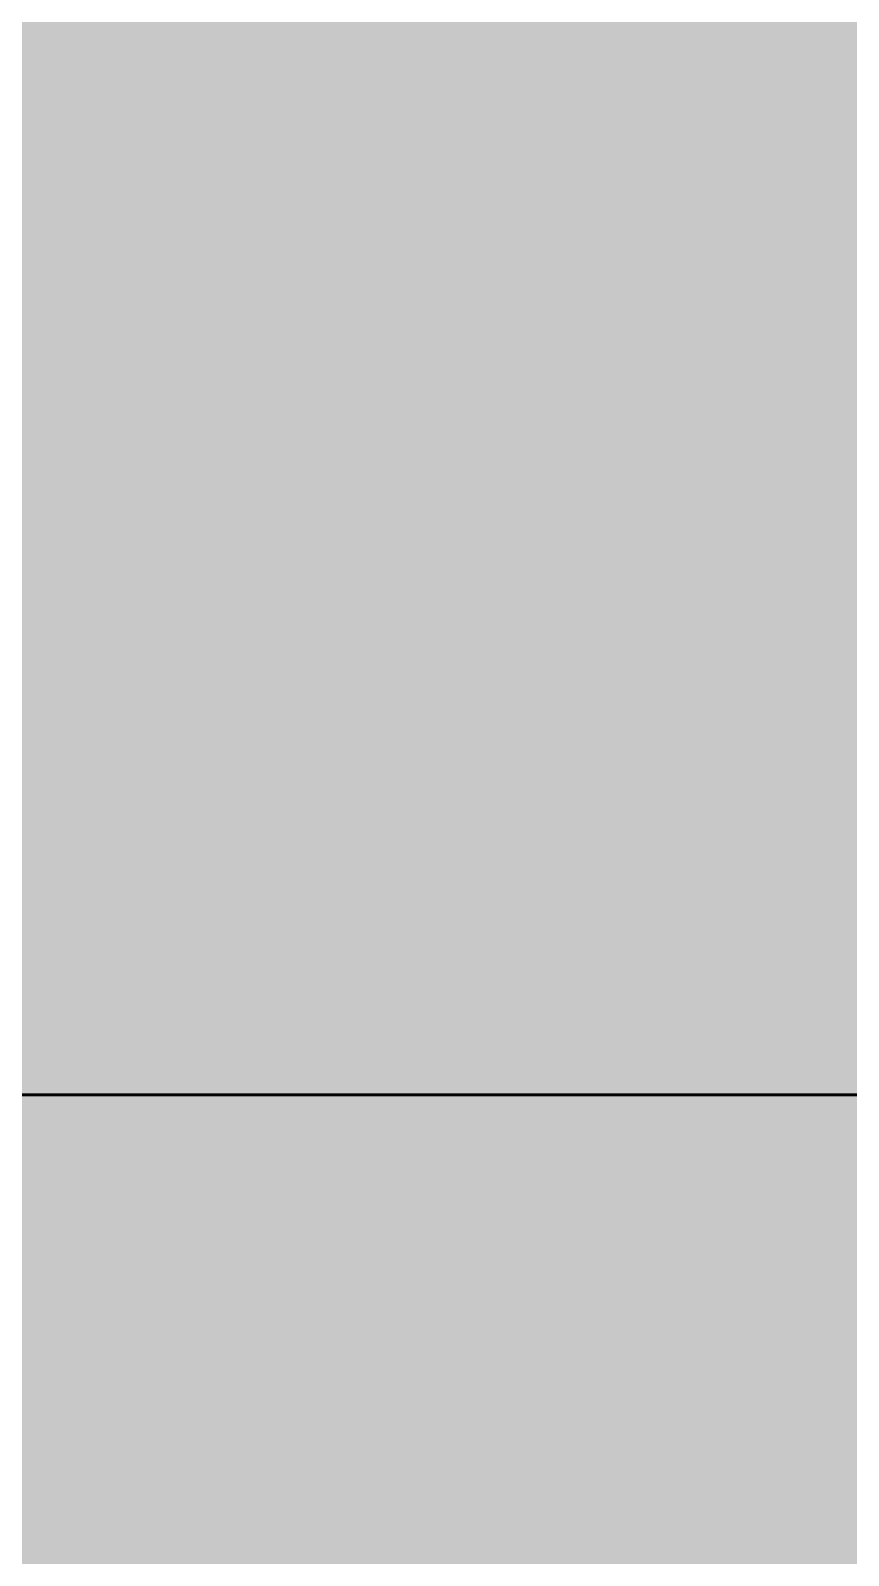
# Model space of a CAD drawing. Header units: millimetres. Extents: x -155050 to -36395, y -2753 to 7638.
# Drawn here: x -82214.7 to -82123.1, y -801.5 to -630.9 of the extents above; entities that cross this region are included whole.
import ezdxf

# ---------------------------------------------------------------- set-up
doc = ezdxf.new("R2010")
doc.units = ezdxf.units.MM
for name, pattern in [('IMPORT-DASHDOT', [11.176, 8.128, -1.524, 0, -1.524]), ('IMPORT-DASHED _2_', [9.652, 8.128, -1.524]), ('IMPORT-DĚLICÍ2 _2_', [15.875, 6.35, -3.175, 0, -3.175, 0, -3.175]), ('IMPORT-KANVBRDO', [20, 7, -6.5, 0, -6.5])]:
    doc.linetypes.add(name, pattern=pattern)
for name, color, linetype, lineweight, true_color in [('---1 - PBS PNP-1', 1, 'Continuous', 35, 0xff0000), ('00_pL_hranice pozemku', 1, 'Continuous', 35, 0xff0000), ('00_pL_katastr-1', 150, 'Continuous', 35, 0x007fff), ('00_pL_KOTY 1500', 7, 'Continuous', 9, 0x260000), ('00_pL_přípojka destova kanalizace-2', 7, 'Continuous', 35, 0x3f7f3f), ('212_HK_situace_03_dwg-1', 40, 'Continuous', 9, 0xffbf00), ('A-WALL-3', 7, 'Continuous', 9, 0xdeddc7), ('A-WALL-4', 7, 'Continuous', 9, 0x787878), ('hch kanal-3', 30, 'IMPORT-KANVBRDO', 9, 0xff7f00), ('hch oploceni-1', 7, 'IMPORT-DĚLICÍ2 _2_', 9, 0x00a5a5), ('hch teren-1', 7, 'Continuous', 9, 0x00a5a5), ('hch tok-1', 7, 'Continuous', 9, 0x00a5a5), ('Obrys', 2, 'Continuous', 9, 0xffff00), ('Obrys-2', 1, 'IMPORT-DASHED _2_', 9, 0xff0000), ('Obrys-3', 5, 'Continuous', 9, 0x0000ff), ('Obrys-4', 5, 'IMPORT-DASHDOT', 9, 0x0000ff), ('PDF7_000 ISN SDĚL OPTIKA METALIKA CHRÁNIČKA PŘÍVOD', 9, 'Continuous', 9, 0x808080), ('PDF7_0V - Voda návrh', 9, 'Continuous', 9, 0x808080), ('PDF7_0V-návrh kanal dešťová', 7, 'Continuous', 9, 0x656565), ('PDF7_26', 9, 'Continuous', 9, 0x808080), ('PDF7_CKKOTY', 7, 'Continuous', 9, 0x260000), ('PDF7_GP Hraniční linie', 7, 'Continuous', 9, 0x0052a5), ('PDF7_GP Veřejné osvětlení - lampy', 200, 'Continuous', 9, 0xbf00ff), ('PDF7_GP Výšky bodů', 7, 'Continuous', 9, 0x0052a5), ('PDF7_ISS DEŠŤOVÁ KANALIZACE', 9, 'Continuous', 9, 0x808080), ('PDF7_POPIS_500', 1, 'Continuous', 9, 0xff0000), ('PDF7_Slezské Předměstí_646971$0$21900', 7, 'Continuous', 9, 0x002600), ('PDF7_VO_KABEL', 7, 'Continuous', 9, 0x7f6f3f)]:
    doc.layers.add(name, color=color, linetype=linetype, lineweight=lineweight, true_color=true_color)
for name, color, linetype, lineweight in [('0-1', 7, 'Continuous', 9), ('00_pL_KOTY', 7, 'Continuous', 9), ('00_pL_stavajici objekty', 7, 'Continuous', 50), ('2966-1_navrh dispozice stroju-HK_dwg-1', 7, 'Continuous', 9), ('A-WALL', 7, 'Continuous', 9), ('HK_TEREN_SESAZENI_dwg-1', 7, 'Continuous', 9), ('Kóty', 7, 'Continuous', 9), ('PDF7_000 BOURÁNÍ', 7, 'Continuous', 9), ('PDF7_GP Popis', 7, 'Continuous', 9)]:
    doc.layers.add(name, color=color, linetype=linetype, lineweight=lineweight)

# ---------------------------------------------------------------- blocks, each defined once
blk = doc.blocks.new('2966-1_navrh dispozice stroju-HK_dwg-867852-Řez 4')
at = {"layer": '0-1'}
for p, q in [((-194955.83, -750), (-197875.83, -750)), ((-197875.83, -750), (-194955.83, -750)), ((-194955.83, -750), (-197875.83, -750)), ((-197875.83, -750), (-196306.83, -750)), ((-194955.83, -750), (-197875.83, -750)), ((-194955.83, -750), (-197875.83, -750)), ((-194955.83, -750), (-197875.83, -750)), ((-194955.83, -750), (-197875.83, -750)), ((-194955.83, -750), (-197875.83, -750)), ((-194955.83, -750), (-197875.83, -750)), ((-194955.83, -750), (-197875.83, -750)), ((-194955.83, -750), (-197875.83, -750)), ((-194955.83, -750), (-197875.83, -750)), ((-194955.83, -750), (-197875.83, -750)), ((-194955.83, -750), (-197875.83, -750)), ((-194955.83, -750), (-197875.83, -750)), ((-197875.83, -750), (-194955.83, -750)), ((-196306.83, -750), (-197875.83, -750)), ((-194955.83, -750), (-197875.83, -750)), ((-194955.83, -750), (-197875.83, -750)), ((-194955.83, -750), (-197875.83, -750)), ((-194955.83, -750), (-197875.83, -750)), ((-194955.83, -750), (-197875.83, -750)), ((-194955.83, -750), (-197875.83, -750)), ((-194955.83, -750), (-197875.83, -750)), ((-194955.83, -750), (-197875.83, -750)), ((-194955.83, -750), (-197875.83, -750)), ((-194955.83, -750), (-197875.83, -750)), ((-194955.83, -750), (-197875.83, -750)), ((-194955.83, -750), (-197875.83, -750)), ((-197620.83, -750), (-197820.83, -750)), ((-197820.83, -750), (-197620.83, -750)), ((-197820.83, -750), (-197620.83, -750)), ((-197620.83, -750), (-197820.83, -750)), ((-197622.83, -750), (-197624.33, -750)), ((-197624.33, -750), (-197622.83, -750)), ((-197614.62, -750), (-197624.33, -750)), ((-197624.33, -750), (-197614.62, -750)), ((-197614.62, -750), (-197624.33, -750)), ((-197622.83, -750), (-197624.33, -750)), ((-197624.33, -750), (-197622.83, -750)), ((-197624.33, -750), (-197614.62, -750)), ((-197618.33, -750), (-197622.83, -750)), ((-197622.83, -750), (-197618.33, -750)), ((-197618.33, -750), (-197622.83, -750)), ((-197622.83, -750), (-197618.33, -750)), ((-197620.83, -750), (-197615.83, -750)), ((-197615.83, -750), (-197620.83, -750)), ((-197620.83, -750), (-197615.83, -750)), ((-197615.83, -750), (-197620.83, -750)), ((-197614.33, -750), (-197618.33, -750)), ((-197618.33, -750), (-197614.33, -750)), ((-197614.33, -750), (-197618.33, -750)), ((-197618.33, -750), (-197614.33, -750)), ((-197616.83, -750), (-194955.83, -750)), ((-197616.83, -750), (-194955.83, -750)), ((-197611.33, -750), (-197614.62, -750)), ((-197611.33, -750), (-197614.62, -750)), ((-197611.33, -750), (-197614.33, -750)), ((-197384.33, -750), (-197614.33, -750)), ((-197611.33, -750), (-197614.33, -750)), ((-197384.33, -750), (-197614.33, -750)), ((-197611.33, -750), (-197613.83, -750)), ((-197611.33, -750), (-197613.83, -750)), ((-197387.33, -750), (-197611.33, -750)), ((-197387.33, -750), (-197611.33, -750)), ((-197387.33, -750), (-197611.33, -750)), ((-197387.33, -750), (-197611.33, -750)), ((-197387.33, -750), (-197611.33, -750)), ((-197387.33, -750), (-197611.33, -750)), ((-197599.33, -750), (-197602.33, -750)), ((-197602.33, -750), (-197599.33, -750)), ((-197599.33, -750), (-197602.33, -750)), ((-197602.33, -750), (-197599.33, -750)), ((-197593, -750), (-197599.33, -750)), ((-197593.03, -750), (-197599.33, -750)), ((-197599.33, -750), (-197590.39, -750)), ((-197599.33, -750), (-197599.11, -750)), ((-197599.11, -750), (-197599.33, -750)), ((-197593, -750), (-197599.33, -750)), ((-197593.03, -750), (-197599.33, -750)), ((-197599.33, -750), (-197590.39, -750)), ((-197599.33, -750), (-197599.11, -750)), ((-197599.11, -750), (-197599.33, -750)), ((-197592.8, -750), (-197598.83, -750)), ((-197598.83, -750), (-197581.83, -750)), ((-197592.8, -750), (-197598.83, -750)), ((-197598.83, -750), (-197581.83, -750)), ((-197573.41, -750), (-197593.03, -750)), ((-197573.41, -750), (-197593.03, -750)), ((-197590.3, -750), (-197593, -750)), ((-197590.3, -750), (-197593, -750)), ((-197590.39, -750), (-197587.83, -750)), ((-197590.39, -750), (-197587.83, -750)), ((-197570.74, -750), (-197590.31, -750)), ((-197570.74, -750), (-197590.31, -750))]:
    blk.add_line(p, q, dxfattribs=at)
at = {"layer": '0-1', "flags": 128}
for points in [[(-197611.33, -750), (-197614.62, -750), (-197624.33, -750), (-197611.33, -750)], [(-197611.33, -750), (-197614.62, -750), (-197624.33, -750), (-197611.33, -750)], [(-197614.62, -750), (-197597.36, -750), (-197401.29, -750)], [(-197384.03, -750), (-197401.29, -750), (-197597.36, -750), (-197614.62, -750), (-197597.36, -750), (-197401.29, -750), (-197384.03, -750), (-197374.33, -750)], [(-197614.62, -750), (-197597.36, -750), (-197401.29, -750)], [(-197374.33, -750), (-197384.03, -750), (-197401.29, -750), (-197597.36, -750), (-197614.62, -750), (-197597.36, -750), (-197401.29, -750), (-197384.03, -750)], [(-197387.33, -750), (-197388.33, -750), (-197610.33, -750), (-197611.33, -750)], [(-197387.33, -750), (-197388.33, -750), (-197610.33, -750), (-197611.33, -750)], [(-197599.33, -750), (-197593.03, -750), (-197590.39, -750), (-197586.42, -750)], [(-197599.33, -750), (-197593.03, -750), (-197590.39, -750), (-197586.42, -750)], [(-197470.68, -750), (-197509.12, -750), (-197509.01, -750), (-197523.62, -750), (-197540.69, -750), (-197570.74, -750), (-197590.31, -750), (-197593, -750)], [(-197470.68, -750), (-197509.12, -750), (-197509.01, -750), (-197523.62, -750), (-197540.69, -750), (-197570.74, -750), (-197590.31, -750), (-197593, -750)], [(-197587.83, -750), (-197410.83, -750), (-197408.27, -750)], [(-197587.83, -750), (-197410.83, -750), (-197408.27, -750)], [(-197408.27, -750), (-197412.24, -750), (-197425.24, -750), (-197573.41, -750), (-197586.42, -750), (-197412.24, -750)], [(-197408.27, -750), (-197412.24, -750), (-197425.24, -750), (-197573.41, -750), (-197586.42, -750), (-197412.24, -750)]]:
    blk.add_lwpolyline(points, dxfattribs=at)
blk.add_lwpolyline([(-197624.33, -750), (-197614.62, -750)], close=True, dxfattribs=at)
at = {"layer": '0-1'}
for points, knots in [([(-197610.33, -750), (-197610.33, -750), (-197610.33, -750), (-197610.33, -750), (-197610.34, -750), (-197610.34, -750), (-197610.34, -750), (-197610.35, -750), (-197610.35, -750), (-197610.36, -750), (-197610.37, -750), (-197610.37, -750), (-197610.38, -750), (-197610.39, -750), (-197610.4, -750), (-197610.41, -750), (-197610.42, -750), (-197610.43, -750), (-197610.45, -750), (-197610.46, -750), (-197610.47, -750), (-197610.49, -750), (-197610.5, -750), (-197610.52, -750), (-197610.53, -750), (-197610.55, -750), (-197610.57, -750), (-197610.59, -750), (-197610.6, -750), (-197610.62, -750), (-197610.64, -750), (-197610.66, -750), (-197610.68, -750), (-197610.7, -750), (-197610.72, -750), (-197610.75, -750), (-197610.77, -750), (-197610.79, -750), (-197610.81, -750), (-197610.84, -750), (-197610.86, -750), (-197610.89, -750), (-197610.91, -750), (-197610.94, -750), (-197610.97, -750), (-197610.99, -750), (-197611.02, -750), (-197611.05, -750), (-197611.08, -750), (-197611.1, -750), (-197611.13, -750), (-197611.16, -750), (-197611.19, -750), (-197611.22, -750), (-197611.25, -750), (-197611.29, -750), (-197611.32, -750), (-197611.35, -750), (-197611.38, -750), (-197611.42, -750), (-197611.45, -750), (-197611.49, -750), (-197611.52, -750), (-197611.56, -750), (-197611.59, -750), (-197611.63, -750), (-197611.66, -750), (-197611.7, -750), (-197611.74, -750), (-197611.78, -750), (-197611.82, -750), (-197611.86, -750), (-197611.9, -750), (-197611.94, -750), (-197611.98, -750), (-197612.02, -750), (-197612.06, -750), (-197612.11, -750), (-197612.15, -750), (-197612.2, -750), (-197612.24, -750), (-197612.29, -750), (-197612.34, -750), (-197612.38, -750), (-197612.43, -750), (-197612.48, -750), (-197612.53, -750), (-197612.59, -750), (-197612.64, -750), (-197612.7, -750), (-197612.75, -750), (-197612.81, -750), (-197612.88, -750), (-197612.94, -750), (-197613.01, -750), (-197613.08, -750), (-197613.16, -750), (-197613.24, -750), (-197613.33, -750), (-197613.44, -750), (-197613.56, -750), (-197613.73, -750), (-197613.99, -750), (-197614.19, -750), (-197614.33, -750)], [0, 0, 0, 0, 0.003757, 0.005644, 0.007545, 0.00947, 0.011434, 0.013458, 0.015564, 0.017775, 0.020107, 0.022566, 0.025156, 0.027878, 0.030731, 0.033713, 0.036818, 0.040044, 0.043388, 0.04685, 0.050433, 0.054138, 0.057966, 0.061918, 0.065996, 0.070199, 0.07453, 0.078989, 0.083574, 0.088286, 0.093123, 0.098085, 0.103172, 0.108381, 0.113713, 0.119165, 0.124737, 0.130428, 0.136237, 0.142163, 0.148203, 0.154359, 0.16063, 0.167015, 0.173515, 0.180129, 0.186857, 0.193699, 0.200654, 0.207723, 0.214905, 0.222201, 0.229608, 0.237129, 0.244762, 0.252509, 0.26037, 0.268345, 0.276435, 0.284641, 0.292963, 0.301402, 0.309958, 0.318632, 0.327425, 0.336337, 0.34537, 0.354527, 0.363813, 0.373232, 0.382788, 0.392485, 0.402327, 0.412319, 0.422465, 0.43277, 0.443238, 0.453872, 0.464678, 0.475662, 0.486836, 0.498213, 0.509808, 0.521636, 0.533713, 0.546059, 0.558695, 0.571647, 0.584943, 0.598621, 0.612731, 0.627331, 0.642496, 0.658324, 0.67493, 0.692464, 0.711164, 0.731366, 0.753614, 0.778816, 0.808817, 0.848312, 0.898006, 1, 1, 1, 1]), ([(-197610.33, -750), (-197610.33, -750), (-197610.33, -750), (-197610.33, -750), (-197610.34, -750), (-197610.34, -750), (-197610.34, -750), (-197610.35, -750), (-197610.35, -750), (-197610.36, -750), (-197610.37, -750), (-197610.37, -750), (-197610.38, -750), (-197610.39, -750), (-197610.4, -750), (-197610.41, -750), (-197610.42, -750), (-197610.43, -750), (-197610.45, -750), (-197610.46, -750), (-197610.47, -750), (-197610.49, -750), (-197610.5, -750), (-197610.52, -750), (-197610.53, -750), (-197610.55, -750), (-197610.57, -750), (-197610.59, -750), (-197610.6, -750), (-197610.62, -750), (-197610.64, -750), (-197610.66, -750), (-197610.68, -750), (-197610.7, -750), (-197610.72, -750), (-197610.75, -750), (-197610.77, -750), (-197610.79, -750), (-197610.81, -750), (-197610.84, -750), (-197610.86, -750), (-197610.89, -750), (-197610.91, -750), (-197610.94, -750), (-197610.97, -750), (-197610.99, -750), (-197611.02, -750), (-197611.05, -750), (-197611.08, -750), (-197611.1, -750), (-197611.13, -750), (-197611.16, -750), (-197611.19, -750), (-197611.22, -750), (-197611.25, -750), (-197611.29, -750), (-197611.32, -750), (-197611.35, -750), (-197611.38, -750), (-197611.42, -750), (-197611.45, -750), (-197611.49, -750), (-197611.52, -750), (-197611.56, -750), (-197611.59, -750), (-197611.63, -750), (-197611.66, -750), (-197611.7, -750), (-197611.74, -750), (-197611.78, -750), (-197611.82, -750), (-197611.86, -750), (-197611.9, -750), (-197611.94, -750), (-197611.98, -750), (-197612.02, -750), (-197612.06, -750), (-197612.11, -750), (-197612.15, -750), (-197612.2, -750), (-197612.24, -750), (-197612.29, -750), (-197612.34, -750), (-197612.38, -750), (-197612.43, -750), (-197612.48, -750), (-197612.53, -750), (-197612.59, -750), (-197612.64, -750), (-197612.7, -750), (-197612.75, -750), (-197612.81, -750), (-197612.88, -750), (-197612.94, -750), (-197613.01, -750), (-197613.08, -750), (-197613.16, -750), (-197613.24, -750), (-197613.33, -750), (-197613.44, -750), (-197613.56, -750), (-197613.73, -750), (-197613.99, -750), (-197614.19, -750), (-197614.33, -750)], [0, 0, 0, 0, 0.003757, 0.005644, 0.007545, 0.00947, 0.011434, 0.013458, 0.015564, 0.017775, 0.020107, 0.022566, 0.025156, 0.027878, 0.030731, 0.033713, 0.036818, 0.040044, 0.043388, 0.04685, 0.050433, 0.054138, 0.057966, 0.061918, 0.065996, 0.070199, 0.07453, 0.078989, 0.083574, 0.088286, 0.093123, 0.098085, 0.103172, 0.108381, 0.113713, 0.119165, 0.124737, 0.130428, 0.136237, 0.142163, 0.148203, 0.154359, 0.16063, 0.167015, 0.173515, 0.180129, 0.186857, 0.193699, 0.200654, 0.207723, 0.214905, 0.222201, 0.229608, 0.237129, 0.244762, 0.252509, 0.26037, 0.268345, 0.276435, 0.284641, 0.292963, 0.301402, 0.309958, 0.318632, 0.327425, 0.336337, 0.34537, 0.354527, 0.363813, 0.373232, 0.382788, 0.392485, 0.402327, 0.412319, 0.422465, 0.43277, 0.443238, 0.453872, 0.464678, 0.475662, 0.486836, 0.498213, 0.509808, 0.521636, 0.533713, 0.546059, 0.558695, 0.571647, 0.584943, 0.598621, 0.612731, 0.627331, 0.642496, 0.658324, 0.67493, 0.692464, 0.711164, 0.731366, 0.753614, 0.778816, 0.808817, 0.848312, 0.898006, 1, 1, 1, 1]), ([(-197598.96, -750), (-197598.96, -750), (-197598.96, -750), (-197598.96, -750), (-197598.96, -750), (-197598.96, -750), (-197598.96, -750), (-197598.96, -750), (-197598.97, -750), (-197598.97, -750), (-197598.97, -750), (-197598.97, -750), (-197598.97, -750), (-197598.97, -750), (-197598.97, -750), (-197598.97, -750), (-197598.97, -750), (-197598.98, -750), (-197598.98, -750), (-197598.98, -750), (-197598.98, -750), (-197598.98, -750), (-197598.98, -750), (-197598.98, -750), (-197598.99, -750), (-197598.99, -750), (-197598.99, -750), (-197598.99, -750), (-197598.99, -750), (-197598.99, -750), (-197598.99, -750), (-197599, -750), (-197599, -750), (-197599, -750), (-197599, -750), (-197599, -750), (-197599, -750), (-197599.01, -750), (-197599.01, -750), (-197599.01, -750), (-197599.01, -750), (-197599.01, -750), (-197599.01, -750), (-197599.02, -750), (-197599.02, -750), (-197599.02, -750), (-197599.02, -750), (-197599.02, -750), (-197599.03, -750), (-197599.03, -750), (-197599.03, -750), (-197599.03, -750), (-197599.03, -750), (-197599.04, -750), (-197599.04, -750), (-197599.04, -750), (-197599.04, -750), (-197599.04, -750), (-197599.05, -750), (-197599.05, -750), (-197599.05, -750), (-197599.05, -750), (-197599.05, -750), (-197599.06, -750), (-197599.06, -750), (-197599.06, -750), (-197599.06, -750), (-197599.06, -750), (-197599.07, -750), (-197599.07, -750), (-197599.07, -750), (-197599.07, -750), (-197599.08, -750), (-197599.08, -750), (-197599.08, -750), (-197599.08, -750), (-197599.08, -750), (-197599.09, -750), (-197599.09, -750), (-197599.09, -750), (-197599.09, -750), (-197599.1, -750), (-197599.1, -750), (-197599.1, -750), (-197599.1, -750), (-197599.1, -750), (-197599.11, -750), (-197599.11, -750), (-197599.11, -750), (-197599.11, -750), (-197599.12, -750), (-197599.12, -750), (-197599.12, -750), (-197599.12, -750), (-197599.12, -750), (-197599.13, -750), (-197599.13, -750), (-197599.13, -750), (-197599.13, -750), (-197599.14, -750), (-197599.14, -750), (-197599.14, -750), (-197599.14, -750), (-197599.14, -750), (-197599.15, -750), (-197599.15, -750), (-197599.15, -750), (-197599.15, -750), (-197599.16, -750), (-197599.16, -750), (-197599.16, -750), (-197599.16, -750), (-197599.16, -750), (-197599.17, -750), (-197599.17, -750), (-197599.17, -750), (-197599.17, -750), (-197599.17, -750), (-197599.18, -750), (-197599.18, -750), (-197599.18, -750), (-197599.18, -750), (-197599.19, -750), (-197599.19, -750), (-197599.19, -750), (-197599.19, -750), (-197599.19, -750), (-197599.2, -750), (-197599.2, -750), (-197599.2, -750), (-197599.2, -750), (-197599.2, -750), (-197599.21, -750), (-197599.21, -750), (-197599.21, -750), (-197599.21, -750), (-197599.21, -750), (-197599.21, -750), (-197599.22, -750), (-197599.22, -750), (-197599.22, -750), (-197599.22, -750), (-197599.22, -750), (-197599.23, -750), (-197599.23, -750), (-197599.23, -750), (-197599.23, -750), (-197599.23, -750), (-197599.23, -750), (-197599.24, -750), (-197599.24, -750), (-197599.24, -750), (-197599.24, -750), (-197599.24, -750), (-197599.24, -750), (-197599.25, -750), (-197599.25, -750), (-197599.25, -750), (-197599.25, -750), (-197599.25, -750), (-197599.25, -750), (-197599.26, -750), (-197599.26, -750), (-197599.26, -750), (-197599.26, -750), (-197599.26, -750), (-197599.26, -750), (-197599.27, -750), (-197599.27, -750), (-197599.27, -750), (-197599.27, -750), (-197599.27, -750), (-197599.27, -750), (-197599.27, -750), (-197599.27, -750), (-197599.28, -750), (-197599.28, -750), (-197599.28, -750), (-197599.28, -750), (-197599.28, -750), (-197599.28, -750), (-197599.28, -750), (-197599.28, -750), (-197599.29, -750), (-197599.29, -750), (-197599.29, -750), (-197599.29, -750), (-197599.29, -750), (-197599.29, -750), (-197599.29, -750), (-197599.29, -750), (-197599.29, -750), (-197599.3, -750), (-197599.3, -750), (-197599.3, -750), (-197599.3, -750), (-197599.3, -750), (-197599.3, -750), (-197599.3, -750), (-197599.3, -750), (-197599.3, -750), (-197599.3, -750), (-197599.3, -750), (-197599.31, -750), (-197599.31, -750), (-197599.31, -750), (-197599.31, -750), (-197599.31, -750), (-197599.31, -750), (-197599.31, -750), (-197599.31, -750), (-197599.31, -750), (-197599.31, -750), (-197599.31, -750), (-197599.31, -750), (-197599.31, -750), (-197599.31, -750), (-197599.31, -750), (-197599.32, -750), (-197599.32, -750), (-197599.32, -750), (-197599.32, -750), (-197599.32, -750), (-197599.32, -750), (-197599.32, -750), (-197599.32, -750)], [0.2222222, 0.2222222, 0.2222222, 0.2222222, 0.2223816, 0.2293834, 0.2363686, 0.2433366, 0.2502867, 0.2572186, 0.2641316, 0.2710254, 0.2778995, 0.2847535, 0.2915869, 0.2983992, 0.3051901, 0.3119591, 0.3187058, 0.3254296, 0.3321301, 0.3388069, 0.3454594, 0.3520871, 0.3586895, 0.365266, 0.3718161, 0.3783394, 0.3848352, 0.3913031, 0.3977426, 0.4041531, 0.4105341, 0.4168853, 0.4232062, 0.4294966, 0.435756, 0.4419841, 0.4481805, 0.4543449, 0.4604769, 0.4665762, 0.4726423, 0.4786749, 0.4846737, 0.4906381, 0.4965677, 0.5024621, 0.5083208, 0.5141434, 0.5199295, 0.5256784, 0.53139, 0.5370635, 0.5426987, 0.5482951, 0.5538522, 0.5593695, 0.5648466, 0.5702832, 0.5756786, 0.5810325, 0.5863443, 0.5916138, 0.5968403, 0.6020235, 0.607163, 0.6122582, 0.617309, 0.622315, 0.6272758, 0.6321912, 0.6370608, 0.6418843, 0.6466614, 0.6513918, 0.6560751, 0.6607111, 0.6652993, 0.6698395, 0.6743314, 0.6787747, 0.6831689, 0.6875139, 0.6918093, 0.6960547, 0.7002499, 0.7043945, 0.7084882, 0.7125308, 0.7165218, 0.7204612, 0.7243485, 0.7281836, 0.7319662, 0.7356961, 0.739373, 0.7429966, 0.7465668, 0.7500831, 0.7535455, 0.7569536, 0.7603072, 0.7636061, 0.7668499, 0.7700385, 0.7731715, 0.7762488, 0.77927, 0.782235, 0.7851435, 0.7879951, 0.7907898, 0.7935272, 0.7962073, 0.7988298, 0.8013946, 0.8039016, 0.8063506, 0.8087415, 0.8110741, 0.8133483, 0.815564, 0.8177209, 0.819819, 0.8218581, 0.8238381, 0.8257588, 0.82762, 0.8294217, 0.8311638, 0.8328459, 0.8344681, 0.8360303, 0.8375321, 0.8389736, 0.8403547, 0.8416753, 0.8429353, 0.8441348, 0.8452738, 0.8463522, 0.8473701, 0.8483275, 0.8492244, 0.8500609, 0.8508372, 0.8515532, 0.8522092, 0.8528055, 0.8533424, 0.8538203, 0.8542401, 0.8546028, 0.8549104, 0.855166, 0.8553755, 0.8555493, 0.8557045, 0.8558628, 0.8560448, 0.856266, 0.8565353, 0.8568576, 0.8572357, 0.8576712, 0.8581651, 0.8587181, 0.8593306, 0.860003, 0.8607355, 0.8615282, 0.8623813, 0.8632949, 0.8642689, 0.8653035, 0.8663987, 0.8675544, 0.8687707, 0.8700476, 0.8713851, 0.8727831, 0.8742416, 0.8757604, 0.8773395, 0.8789787, 0.8806778, 0.8824368, 0.8842555, 0.8861338, 0.8880715, 0.8900685, 0.8921247, 0.8942398, 0.8964139, 0.8986466, 0.900938, 0.9032877, 0.9056958, 0.908162, 0.9106863, 0.9132684, 0.9159082, 0.9186055, 0.9213603, 0.9241723, 0.9270414, 0.9299672, 0.9329495, 0.9359881, 0.9390827, 0.942233, 0.9454389, 0.9487001, 0.9520162, 0.9553871, 0.9588125, 0.9622922, 0.9658259, 0.9694133, 0.9730542, 0.9767483, 0.9804955, 0.9842953, 0.9881477, 0.9920523, 1, 1, 1, 1]), ([(-197599.32, -750), (-197599.32, -750), (-197599.32, -750), (-197599.32, -750), (-197599.32, -750), (-197599.31, -750), (-197599.31, -750), (-197599.31, -750), (-197599.31, -750), (-197599.31, -750), (-197599.31, -750), (-197599.31, -750), (-197599.31, -750), (-197599.31, -750), (-197599.3, -750), (-197599.3, -750), (-197599.3, -750), (-197599.3, -750), (-197599.3, -750), (-197599.3, -750), (-197599.29, -750), (-197599.29, -750), (-197599.29, -750), (-197599.29, -750), (-197599.29, -750), (-197599.29, -750), (-197599.28, -750), (-197599.28, -750), (-197599.28, -750), (-197599.28, -750), (-197599.28, -750), (-197599.27, -750), (-197599.27, -750), (-197599.27, -750), (-197599.27, -750), (-197599.26, -750), (-197599.26, -750), (-197599.26, -750), (-197599.26, -750), (-197599.25, -750), (-197599.25, -750), (-197599.25, -750), (-197599.24, -750), (-197599.24, -750), (-197599.24, -750), (-197599.24, -750), (-197599.23, -750), (-197599.23, -750), (-197599.23, -750), (-197599.22, -750), (-197599.22, -750), (-197599.22, -750), (-197599.21, -750), (-197599.21, -750), (-197599.21, -750), (-197599.2, -750), (-197599.2, -750), (-197599.2, -750), (-197599.19, -750), (-197599.19, -750), (-197599.19, -750), (-197599.18, -750), (-197599.18, -750), (-197599.18, -750), (-197599.17, -750), (-197599.17, -750), (-197599.17, -750), (-197599.16, -750), (-197599.16, -750), (-197599.16, -750), (-197599.15, -750), (-197599.15, -750), (-197599.14, -750), (-197599.14, -750), (-197599.14, -750), (-197599.13, -750), (-197599.13, -750), (-197599.13, -750), (-197599.12, -750), (-197599.12, -750), (-197599.11, -750), (-197599.11, -750), (-197599.11, -750), (-197599.1, -750), (-197599.1, -750), (-197599.1, -750), (-197599.09, -750), (-197599.09, -750), (-197599.08, -750), (-197599.08, -750), (-197599.08, -750), (-197599.07, -750), (-197599.07, -750), (-197599.07, -750), (-197599.06, -750), (-197599.06, -750), (-197599.06, -750), (-197599.05, -750), (-197599.05, -750), (-197599.04, -750), (-197599.04, -750), (-197599.04, -750), (-197599.03, -750), (-197599.03, -750), (-197599.03, -750), (-197599.02, -750), (-197599.02, -750), (-197599.02, -750), (-197599.02, -750), (-197599.01, -750), (-197599.01, -750), (-197599.01, -750), (-197599, -750), (-197599, -750), (-197599, -750), (-197598.99, -750), (-197598.99, -750), (-197598.99, -750), (-197598.99, -750), (-197598.98, -750), (-197598.98, -750), (-197598.98, -750), (-197598.98, -750), (-197598.98, -750), (-197598.97, -750), (-197598.97, -750), (-197598.97, -750), (-197598.97, -750), (-197598.97, -750), (-197598.96, -750), (-197598.96, -750), (-197598.96, -750), (-197598.96, -750)], [0, 0, 0, 0, 0.0133155, 0.0197734, 0.02608, 0.0322341, 0.0382345, 0.0440799, 0.0497692, 0.0553011, 0.0606743, 0.0658877, 0.07094, 0.07583, 0.0805567, 0.0851188, 0.0895158, 0.0937468, 0.0978112, 0.1017082, 0.1054372, 0.1089975, 0.1123883, 0.115609, 0.1186589, 0.1215374, 0.1242438, 0.1267774, 0.1291378, 0.1313247, 0.1333379, 0.1351774, 0.1368433, 0.1383357, 0.1396551, 0.1408021, 0.1417779, 0.1425847, 0.1432266, 0.1437137, 0.1440719, 0.144361, 0.1446649, 0.1450625, 0.1456009, 0.1462986, 0.1471628, 0.148197, 0.1494028, 0.1507812, 0.1523327, 0.1540576, 0.155956, 0.1580281, 0.1602736, 0.1626926, 0.1652845, 0.1680487, 0.1709848, 0.1740919, 0.1773694, 0.1808166, 0.1844329, 0.1882175, 0.1921698, 0.1962889, 0.2005743, 0.2050252, 0.2096408, 0.2144204, 0.2193628, 0.2244669, 0.2297315, 0.2351554, 0.2407373, 0.2464759, 0.2523702, 0.2584188, 0.2646206, 0.2709742, 0.2774785, 0.2841322, 0.2909342, 0.297883, 0.3049772, 0.3122153, 0.3195956, 0.3271168, 0.3347772, 0.3425752, 0.3505093, 0.358578, 0.3667797, 0.3751129, 0.3835759, 0.3921672, 0.4008853, 0.409728, 0.4186935, 0.4277794, 0.4369836, 0.4463039, 0.4557381, 0.465284, 0.4749395, 0.4847023, 0.4945702, 0.5045412, 0.5146128, 0.5247831, 0.53505, 0.5454116, 0.5558662, 0.5664119, 0.577047, 0.5877698, 0.5985784, 0.6094707, 0.6204444, 0.631497, 0.642626, 0.6538288, 0.6651029, 0.6764459, 0.6878554, 0.699329, 0.7108646, 0.7224599, 0.7341128, 0.745821, 0.7575823, 0.7693943, 0.7693943, 0.7693943, 0.7693943]), ([(-197598.96, -750), (-197598.96, -750), (-197598.96, -750), (-197598.96, -750), (-197598.96, -750), (-197598.96, -750), (-197598.96, -750), (-197598.96, -750), (-197598.97, -750), (-197598.97, -750), (-197598.97, -750), (-197598.97, -750), (-197598.97, -750), (-197598.97, -750), (-197598.97, -750), (-197598.97, -750), (-197598.97, -750), (-197598.98, -750), (-197598.98, -750), (-197598.98, -750), (-197598.98, -750), (-197598.98, -750), (-197598.98, -750), (-197598.98, -750), (-197598.99, -750), (-197598.99, -750), (-197598.99, -750), (-197598.99, -750), (-197598.99, -750), (-197598.99, -750), (-197598.99, -750), (-197599, -750), (-197599, -750), (-197599, -750), (-197599, -750), (-197599, -750), (-197599, -750), (-197599.01, -750), (-197599.01, -750), (-197599.01, -750), (-197599.01, -750), (-197599.01, -750), (-197599.01, -750), (-197599.02, -750), (-197599.02, -750), (-197599.02, -750), (-197599.02, -750), (-197599.02, -750), (-197599.03, -750), (-197599.03, -750), (-197599.03, -750), (-197599.03, -750), (-197599.03, -750), (-197599.04, -750), (-197599.04, -750), (-197599.04, -750), (-197599.04, -750), (-197599.04, -750), (-197599.05, -750), (-197599.05, -750), (-197599.05, -750), (-197599.05, -750), (-197599.05, -750), (-197599.06, -750), (-197599.06, -750), (-197599.06, -750), (-197599.06, -750), (-197599.06, -750), (-197599.07, -750), (-197599.07, -750), (-197599.07, -750), (-197599.07, -750), (-197599.08, -750), (-197599.08, -750), (-197599.08, -750), (-197599.08, -750), (-197599.08, -750), (-197599.09, -750), (-197599.09, -750), (-197599.09, -750), (-197599.09, -750), (-197599.1, -750), (-197599.1, -750), (-197599.1, -750), (-197599.1, -750), (-197599.1, -750), (-197599.11, -750), (-197599.11, -750), (-197599.11, -750), (-197599.11, -750), (-197599.12, -750), (-197599.12, -750), (-197599.12, -750), (-197599.12, -750), (-197599.12, -750), (-197599.13, -750), (-197599.13, -750), (-197599.13, -750), (-197599.13, -750), (-197599.14, -750), (-197599.14, -750), (-197599.14, -750), (-197599.14, -750), (-197599.14, -750), (-197599.15, -750), (-197599.15, -750), (-197599.15, -750), (-197599.15, -750), (-197599.16, -750), (-197599.16, -750), (-197599.16, -750), (-197599.16, -750), (-197599.16, -750), (-197599.17, -750), (-197599.17, -750), (-197599.17, -750), (-197599.17, -750), (-197599.17, -750), (-197599.18, -750), (-197599.18, -750), (-197599.18, -750), (-197599.18, -750), (-197599.19, -750), (-197599.19, -750), (-197599.19, -750), (-197599.19, -750), (-197599.19, -750), (-197599.2, -750), (-197599.2, -750), (-197599.2, -750), (-197599.2, -750), (-197599.2, -750), (-197599.21, -750), (-197599.21, -750), (-197599.21, -750), (-197599.21, -750), (-197599.21, -750), (-197599.21, -750), (-197599.22, -750), (-197599.22, -750), (-197599.22, -750), (-197599.22, -750), (-197599.22, -750), (-197599.23, -750), (-197599.23, -750), (-197599.23, -750), (-197599.23, -750), (-197599.23, -750), (-197599.23, -750), (-197599.24, -750), (-197599.24, -750), (-197599.24, -750), (-197599.24, -750), (-197599.24, -750), (-197599.24, -750), (-197599.25, -750), (-197599.25, -750), (-197599.25, -750), (-197599.25, -750), (-197599.25, -750), (-197599.25, -750), (-197599.26, -750), (-197599.26, -750), (-197599.26, -750), (-197599.26, -750), (-197599.26, -750), (-197599.26, -750), (-197599.27, -750), (-197599.27, -750), (-197599.27, -750), (-197599.27, -750), (-197599.27, -750), (-197599.27, -750), (-197599.27, -750), (-197599.27, -750), (-197599.28, -750), (-197599.28, -750), (-197599.28, -750), (-197599.28, -750), (-197599.28, -750), (-197599.28, -750), (-197599.28, -750), (-197599.28, -750), (-197599.29, -750), (-197599.29, -750), (-197599.29, -750), (-197599.29, -750), (-197599.29, -750), (-197599.29, -750), (-197599.29, -750), (-197599.29, -750), (-197599.29, -750), (-197599.3, -750), (-197599.3, -750), (-197599.3, -750), (-197599.3, -750), (-197599.3, -750), (-197599.3, -750), (-197599.3, -750), (-197599.3, -750), (-197599.3, -750), (-197599.3, -750), (-197599.3, -750), (-197599.31, -750), (-197599.31, -750), (-197599.31, -750), (-197599.31, -750), (-197599.31, -750), (-197599.31, -750), (-197599.31, -750), (-197599.31, -750), (-197599.31, -750), (-197599.31, -750), (-197599.31, -750), (-197599.31, -750), (-197599.31, -750), (-197599.31, -750), (-197599.31, -750), (-197599.32, -750), (-197599.32, -750), (-197599.32, -750), (-197599.32, -750), (-197599.32, -750), (-197599.32, -750), (-197599.32, -750), (-197599.32, -750)], [0.2222222, 0.2222222, 0.2222222, 0.2222222, 0.2223816, 0.2293834, 0.2363686, 0.2433366, 0.2502867, 0.2572186, 0.2641316, 0.2710254, 0.2778995, 0.2847535, 0.2915869, 0.2983992, 0.3051901, 0.3119591, 0.3187058, 0.3254296, 0.3321301, 0.3388069, 0.3454594, 0.3520871, 0.3586895, 0.365266, 0.3718161, 0.3783394, 0.3848352, 0.3913031, 0.3977426, 0.4041531, 0.4105341, 0.4168853, 0.4232062, 0.4294966, 0.435756, 0.4419841, 0.4481805, 0.4543449, 0.4604769, 0.4665762, 0.4726423, 0.4786749, 0.4846737, 0.4906381, 0.4965677, 0.5024621, 0.5083208, 0.5141434, 0.5199295, 0.5256784, 0.53139, 0.5370635, 0.5426987, 0.5482951, 0.5538522, 0.5593695, 0.5648466, 0.5702832, 0.5756786, 0.5810325, 0.5863443, 0.5916138, 0.5968403, 0.6020235, 0.607163, 0.6122582, 0.617309, 0.622315, 0.6272758, 0.6321912, 0.6370608, 0.6418843, 0.6466614, 0.6513918, 0.6560751, 0.6607111, 0.6652993, 0.6698395, 0.6743314, 0.6787747, 0.6831689, 0.6875139, 0.6918093, 0.6960547, 0.7002499, 0.7043945, 0.7084882, 0.7125308, 0.7165218, 0.7204612, 0.7243485, 0.7281836, 0.7319662, 0.7356961, 0.739373, 0.7429966, 0.7465668, 0.7500831, 0.7535455, 0.7569536, 0.7603072, 0.7636061, 0.7668499, 0.7700385, 0.7731715, 0.7762488, 0.77927, 0.782235, 0.7851435, 0.7879951, 0.7907898, 0.7935272, 0.7962073, 0.7988298, 0.8013946, 0.8039016, 0.8063506, 0.8087415, 0.8110741, 0.8133483, 0.815564, 0.8177209, 0.819819, 0.8218581, 0.8238381, 0.8257588, 0.82762, 0.8294217, 0.8311638, 0.8328459, 0.8344681, 0.8360303, 0.8375321, 0.8389736, 0.8403547, 0.8416753, 0.8429353, 0.8441348, 0.8452738, 0.8463522, 0.8473701, 0.8483275, 0.8492244, 0.8500609, 0.8508372, 0.8515532, 0.8522092, 0.8528055, 0.8533424, 0.8538203, 0.8542401, 0.8546028, 0.8549104, 0.855166, 0.8553755, 0.8555493, 0.8557045, 0.8558628, 0.8560448, 0.856266, 0.8565353, 0.8568576, 0.8572357, 0.8576712, 0.8581651, 0.8587181, 0.8593306, 0.860003, 0.8607355, 0.8615282, 0.8623813, 0.8632949, 0.8642689, 0.8653035, 0.8663987, 0.8675544, 0.8687707, 0.8700476, 0.8713851, 0.8727831, 0.8742416, 0.8757604, 0.8773395, 0.8789787, 0.8806778, 0.8824368, 0.8842555, 0.8861338, 0.8880715, 0.8900685, 0.8921247, 0.8942398, 0.8964139, 0.8986466, 0.900938, 0.9032877, 0.9056958, 0.908162, 0.9106863, 0.9132684, 0.9159082, 0.9186055, 0.9213603, 0.9241723, 0.9270414, 0.9299672, 0.9329495, 0.9359881, 0.9390827, 0.942233, 0.9454389, 0.9487001, 0.9520162, 0.9553871, 0.9588125, 0.9622922, 0.9658259, 0.9694133, 0.9730542, 0.9767483, 0.9804955, 0.9842953, 0.9881477, 0.9920523, 1, 1, 1, 1]), ([(-197599.32, -750), (-197599.32, -750), (-197599.32, -750), (-197599.32, -750), (-197599.32, -750), (-197599.31, -750), (-197599.31, -750), (-197599.31, -750), (-197599.31, -750), (-197599.31, -750), (-197599.31, -750), (-197599.31, -750), (-197599.31, -750), (-197599.31, -750), (-197599.3, -750), (-197599.3, -750), (-197599.3, -750), (-197599.3, -750), (-197599.3, -750), (-197599.3, -750), (-197599.29, -750), (-197599.29, -750), (-197599.29, -750), (-197599.29, -750), (-197599.29, -750), (-197599.29, -750), (-197599.28, -750), (-197599.28, -750), (-197599.28, -750), (-197599.28, -750), (-197599.28, -750), (-197599.27, -750), (-197599.27, -750), (-197599.27, -750), (-197599.27, -750), (-197599.26, -750), (-197599.26, -750), (-197599.26, -750), (-197599.26, -750), (-197599.25, -750), (-197599.25, -750), (-197599.25, -750), (-197599.24, -750), (-197599.24, -750), (-197599.24, -750), (-197599.24, -750), (-197599.23, -750), (-197599.23, -750), (-197599.23, -750), (-197599.22, -750), (-197599.22, -750), (-197599.22, -750), (-197599.21, -750), (-197599.21, -750), (-197599.21, -750), (-197599.2, -750), (-197599.2, -750), (-197599.2, -750), (-197599.19, -750), (-197599.19, -750), (-197599.19, -750), (-197599.18, -750), (-197599.18, -750), (-197599.18, -750), (-197599.17, -750), (-197599.17, -750), (-197599.17, -750), (-197599.16, -750), (-197599.16, -750), (-197599.16, -750), (-197599.15, -750), (-197599.15, -750), (-197599.14, -750), (-197599.14, -750), (-197599.14, -750), (-197599.13, -750), (-197599.13, -750), (-197599.13, -750), (-197599.12, -750), (-197599.12, -750), (-197599.11, -750), (-197599.11, -750), (-197599.11, -750), (-197599.1, -750), (-197599.1, -750), (-197599.1, -750), (-197599.09, -750), (-197599.09, -750), (-197599.08, -750), (-197599.08, -750), (-197599.08, -750), (-197599.07, -750), (-197599.07, -750), (-197599.07, -750), (-197599.06, -750), (-197599.06, -750), (-197599.06, -750), (-197599.05, -750), (-197599.05, -750), (-197599.04, -750), (-197599.04, -750), (-197599.04, -750), (-197599.03, -750), (-197599.03, -750), (-197599.03, -750), (-197599.02, -750), (-197599.02, -750), (-197599.02, -750), (-197599.02, -750), (-197599.01, -750), (-197599.01, -750), (-197599.01, -750), (-197599, -750), (-197599, -750), (-197599, -750), (-197598.99, -750), (-197598.99, -750), (-197598.99, -750), (-197598.99, -750), (-197598.98, -750), (-197598.98, -750), (-197598.98, -750), (-197598.98, -750), (-197598.98, -750), (-197598.97, -750), (-197598.97, -750), (-197598.97, -750), (-197598.97, -750), (-197598.97, -750), (-197598.96, -750), (-197598.96, -750), (-197598.96, -750), (-197598.96, -750)], [0, 0, 0, 0, 0.0133155, 0.0197734, 0.02608, 0.0322341, 0.0382345, 0.0440799, 0.0497692, 0.0553011, 0.0606743, 0.0658877, 0.07094, 0.07583, 0.0805567, 0.0851188, 0.0895158, 0.0937468, 0.0978112, 0.1017082, 0.1054372, 0.1089975, 0.1123883, 0.115609, 0.1186589, 0.1215374, 0.1242438, 0.1267774, 0.1291378, 0.1313247, 0.1333379, 0.1351774, 0.1368433, 0.1383357, 0.1396551, 0.1408021, 0.1417779, 0.1425847, 0.1432266, 0.1437137, 0.1440719, 0.144361, 0.1446649, 0.1450625, 0.1456009, 0.1462986, 0.1471628, 0.148197, 0.1494028, 0.1507812, 0.1523327, 0.1540576, 0.155956, 0.1580281, 0.1602736, 0.1626926, 0.1652845, 0.1680487, 0.1709848, 0.1740919, 0.1773694, 0.1808166, 0.1844329, 0.1882175, 0.1921698, 0.1962889, 0.2005743, 0.2050252, 0.2096408, 0.2144204, 0.2193628, 0.2244669, 0.2297315, 0.2351554, 0.2407373, 0.2464759, 0.2523702, 0.2584188, 0.2646206, 0.2709742, 0.2774785, 0.2841322, 0.2909342, 0.297883, 0.3049772, 0.3122153, 0.3195956, 0.3271168, 0.3347772, 0.3425752, 0.3505093, 0.358578, 0.3667797, 0.3751129, 0.3835759, 0.3921672, 0.4008853, 0.409728, 0.4186935, 0.4277794, 0.4369836, 0.4463039, 0.4557381, 0.465284, 0.4749395, 0.4847023, 0.4945702, 0.5045412, 0.5146128, 0.5247831, 0.53505, 0.5454116, 0.5558662, 0.5664119, 0.577047, 0.5877698, 0.5985784, 0.6094707, 0.6204444, 0.631497, 0.642626, 0.6538288, 0.6651029, 0.6764459, 0.6878554, 0.699329, 0.7108646, 0.7224599, 0.7341128, 0.745821, 0.7575823, 0.7693943, 0.7693943, 0.7693943, 0.7693943])]:
    blk.add_open_spline(points, degree=3, knots=knots, dxfattribs=at)
at = {"layer": 'Kóty'}
blk.add_line((-181940.69, -750), (-198730.69, -750), dxfattribs=at)
at = {"layer": 'Obrys'}
for p, q in [((-179030.84, -750), (-201519.05, -750)), ((-179030.84, -750), (-201519.05, -750)), ((-201519.05, -750), (-179030.84, -750)), ((-196690.53, -750), (-198576.83, -750)), ((-198576.83, -750), (-192459.69, -750)), ((-192459.69, -750), (-198576.83, -750)), ((-196690.53, -750), (-198576.83, -750))]:
    blk.add_line(p, q, dxfattribs=at)
at = {"layer": 'Obrys-2'}
for p, q in [((-192186.55, -750), (-198905.69, -750)), ((-198905.69, -750), (-192186.55, -750))]:
    blk.add_line(p, q, dxfattribs=at)
at = {"layer": 'Obrys-3'}
for p, q in [((-181365.69, -750), (-199905.69, -750)), ((-181365.69, -750), (-199905.69, -750)), ((-199585.69, -750), (-181365.69, -750))]:
    blk.add_line(p, q, dxfattribs=at)
at = {"layer": 'Obrys-3', "flags": 128}
blk.add_lwpolyline([(-199580.69, -750), (-181365.69, -750), (-180765.69, -750)], dxfattribs=at)
at = {"layer": 'Obrys-4'}
for p, q in [((-190565.69, -750), (-200585.69, -750)), ((-196305.69, -750), (-200285.69, -750))]:
    blk.add_line(p, q, dxfattribs=at)
blk = doc.blocks.new('212_HK_situace_03_dwg-886969-Řez 4')
at = {"layer": '---1 - PBS PNP-1'}
blk.add_line((-196582.81, -750), (-200265.66, -750), dxfattribs=at)
at = {"layer": '00_pL_hranice pozemku'}
for p, q in [((-201519.05, -750), (-179030.84, -750)), ((-179030.84, -750), (-201519.05, -750)), ((-201519.05, -750), (-179030.84, -750))]:
    blk.add_line(p, q, dxfattribs=at)
at = {"layer": '00_pL_katastr-1'}
for p, q in [((-179030.84, -750), (-201519.05, -750)), ((-201519.05, -750), (-179030.84, -750)), ((-179030.84, -750), (-201519.05, -750)), ((-179030.84, -750), (-201519.05, -750)), ((-201519.05, -750), (-179030.84, -750)), ((-179030.84, -750), (-201519.05, -750))]:
    blk.add_line(p, q, dxfattribs=at)
at = {"layer": '00_pL_katastr-1', "flags": 128}
blk.add_lwpolyline([(-201519.05, -750), (-195852.31, -750), (-191585.35, -750), (-179030.84, -750)], dxfattribs=at)
at = {"layer": '00_pL_KOTY', "flags": 128}
blk.add_lwpolyline([(-200140.89, -750), (-200138.02, -750), (-180828.04, -750), (-180830.91, -750)], dxfattribs=at)
at = {"layer": '00_pL_KOTY 1500', "flags": 128}
blk.add_lwpolyline([(-200144.2, -750), (-200135.76, -750), (-180827.32, -750), (-180835.75, -750)], dxfattribs=at)
at = {"layer": '00_pL_přípojka destova kanalizace-2'}
blk.add_line((-201146.11, -750), (-179030.84, -750), dxfattribs=at)
at = {"layer": '00_pL_stavajici objekty'}
for p, q in [((-179030.84, -750), (-201519.05, -750)), ((-201519.05, -750), (-179030.84, -750)), ((-179030.84, -750), (-201519.05, -750)), ((-201519.05, -750), (-179030.84, -750)), ((-201519.05, -750), (-179030.84, -750)), ((-179030.84, -750), (-201519.05, -750))]:
    blk.add_line(p, q, dxfattribs=at)
at = {"layer": 'PDF7_000 BOURÁNÍ'}
for p, q in [((-201519.05, -750), (-179030.84, -750)), ((-179030.84, -750), (-201519.05, -750)), ((-196965.46, -750), (-201519.05, -750))]:
    blk.add_line(p, q, dxfattribs=at)
at = {"layer": 'PDF7_000 BOURÁNÍ', "flags": 128}
blk.add_lwpolyline([(-201519.05, -750), (-196172.18, -750), (-196965.46, -750)], dxfattribs=at)
at = {"layer": 'PDF7_000 ISN SDĚL OPTIKA METALIKA CHRÁNIČKA PŘÍVOD'}
blk.add_line((-197781.39, -750), (-197582, -750), dxfattribs=at)
at = {"layer": 'PDF7_0V - Voda návrh'}
blk.add_line((-197515.66, -750), (-197847.99, -750), dxfattribs=at)
at = {"layer": 'PDF7_0V-návrh kanal dešťová'}
blk.add_line((-197412.74, -750), (-197612.14, -750), dxfattribs=at)
at = {"layer": 'PDF7_26', "flags": 128}
blk.add_lwpolyline([(-196877.28, -750), (-198140.09, -750)], close=True, dxfattribs=at)
at = {"layer": 'PDF7_CKKOTY'}
for p, q in [((-179030.84, -750), (-201519.05, -750)), ((-201519.05, -750), (-193890.45, -750)), ((-201519.05, -750), (-192295.49, -750))]:
    blk.add_line(p, q, dxfattribs=at)
at = {"layer": 'PDF7_CKKOTY', "flags": 128}
blk.add_lwpolyline([(-191112.34, -750), (-200155.93, -750), (-194237.68, -750), (-190979.35, -750)], dxfattribs=at)
at = {"layer": 'PDF7_GP Hraniční linie', "flags": 128}
for points in [[(-179030.84, -750), (-185666.01, -750), (-201519.05, -750)], [(-201136.22, -750), (-183723, -750), (-179030.84, -750)]]:
    blk.add_lwpolyline(points, dxfattribs=at)
at = {"layer": 'PDF7_GP Popis', "flags": 128}
for points in [[(-197670.5, -750), (-197803.39, -750), (-197736.92, -750), (-197736.9, -750), (-197670.44, -750), (-197670.46, -750), (-197670.48, -750), (-197670.5, -750), (-197736.99, -750), (-197803.45, -750), (-197869.92, -750), (-197869.9, -750), (-197869.88, -750)], [(-197404.68, -750), (-197404.66, -750), (-197471.12, -750), (-197471.1, -750), (-197537.57, -750), (-197604.06, -750), (-197670.54, -750), (-197670.56, -750), (-197604.12, -750), (-197537.65, -750), (-197338.15, -750)]]:
    blk.add_lwpolyline(points, dxfattribs=at)
at = {"layer": 'PDF7_GP Veřejné osvětlení - lampy'}
for p, q in [((-198094.37, -750), (-197230.27, -750)), ((-197152.78, -750), (-198016.85, -750)), ((-197629.21, -750), (-197695.4, -750))]:
    blk.add_line(p, q, dxfattribs=at)
at = {"layer": 'PDF7_GP Výšky bodů', "flags": 128}
for points in [[(-197529.56, -750), (-197662.45, -750), (-197662.51, -750), (-197728.96, -750), (-197795.42, -750), (-197861.91, -750), (-197861.93, -750), (-197861.95, -750), (-197861.97, -750), (-197795.51, -750), (-197729.04, -750)], [(-197525.38, -750), (-197658.29, -750), (-197658.36, -750), (-197658.33, -750), (-197724.8, -750), (-197791.29, -750), (-197857.77, -750), (-197857.8, -750), (-197791.33, -750), (-197791.35, -750), (-197724.89, -750), (-197658.42, -750)], [(-197736.54, -750), (-197470.58, -750), (-197537.15, -750), (-197736.5, -750)], [(-197659.82, -750), (-197393.85, -750), (-197460.42, -750), (-197593.31, -750)], [(-197316.46, -750), (-197382.89, -750), (-197449.41, -750), (-197449.39, -750), (-197515.86, -750), (-197582.35, -750), (-197648.83, -750), (-197648.85, -750), (-197582.41, -750), (-197515.94, -750), (-197449.48, -750)], [(-197614.36, -750), (-197348.41, -750), (-197414.96, -750), (-197614.31, -750)]]:
    blk.add_lwpolyline(points, dxfattribs=at)
at = {"layer": 'PDF7_ISS DEŠŤOVÁ KANALIZACE'}
blk.add_line((-197938.63, -750), (-196808.7, -750), dxfattribs=at)
at = {"layer": 'PDF7_POPIS_500', "flags": 128}
for points in [[(-201519.05, -750), (-194444.92, -750), (-194444.51, -750)], [(-201519.05, -750), (-189128.42, -750), (-189128.01, -750)], [(-201519.05, -750), (-185284.66, -750), (-185285.07, -750)]]:
    blk.add_lwpolyline(points, dxfattribs=at)
at = {"layer": 'PDF7_Slezské Předměstí_646971$0$21900'}
for p, q in [((-179030.84, -750), (-201519.05, -750)), ((-201519.05, -750), (-179030.84, -750)), ((-201519.05, -750), (-179030.84, -750)), ((-179030.84, -750), (-201519.05, -750))]:
    blk.add_line(p, q, dxfattribs=at)
at = {"layer": 'PDF7_VO_KABEL', "flags": 128}
blk.add_lwpolyline([(-199034.09, -750), (-191124.72, -750)], dxfattribs=at)
blk = doc.blocks.new('HK_TEREN_SESAZENI_dwg_fgvzhj-918100-Řez 4')
at = {"layer": 'hch kanal-3', "flags": 128}
blk.add_lwpolyline([(-201519.05, -750), (-184285.52, -750), (-179030.84, -750)], dxfattribs=at)
at = {"layer": 'hch oploceni-1', "flags": 128}
blk.add_lwpolyline([(-179030.84, -750), (-201488.26, -750), (-201519.05, -750)], dxfattribs=at)
at = {"layer": 'hch teren-1'}
blk.add_line((-179030.84, -750), (-201519.05, -750), dxfattribs=at)
at = {"layer": 'hch teren-1', "flags": 128}
blk.add_lwpolyline([(-201519.05, -750), (-197115.09, -750), (-180687.78, -750), (-180939.77, -750)], dxfattribs=at)
at = {"layer": 'hch tok-1', "flags": 128}
for points in [[(-200241.84, -750), (-201498.47, -750), (-197392.26, -750), (-201498.47, -750), (-200285.82, -750)], [(-198945.39, -750), (-200202.03, -750), (-196095.82, -750), (-200202.03, -750), (-198989.38, -750)]]:
    blk.add_lwpolyline(points, dxfattribs=at)
blk = doc.blocks.new('HK_TEREN_SESAZENI_dwg-918098-Řez 4')
blk.add_blockref('HK_TEREN_SESAZENI_dwg_fgvzhj-918100-Řez 4', (0, 0))

msp = doc.modelspace()

# ---------------------------------------------------------------- hatches: boundary and pattern name
at = {"layer": 'A-WALL-3'}
msp.add_hatch(color=256, dxfattribs=at).paths.add_polyline_path([(-84552.2, -750), (-81539.7, -750), (-81539.7, -450), (-84552.2, -450), (-84552.2, -720.76)])
at = {"layer": 'A-WALL-4'}
msp.add_hatch(color=256, dxfattribs=at).paths.add_polyline_path([(-84262.25, -945.21), (-81539.7, -945.21), (-81539.7, -750), (-85329.7, -750), (-85329.7, -945.21), (-84306.17, -945.21)])

# ---------------------------------------------------------------- linework, layer by layer
at = {"layer": 'A-WALL'}
msp.add_line((-81539.7, -750), (-85329.7, -750), dxfattribs=at)

# ---------------------------------------------------------------- block references
at = {"layer": '212_HK_situace_03_dwg-1'}
msp.add_blockref('212_HK_situace_03_dwg-886969-Řez 4', (115455.99, 0), dxfattribs=at)
at = {"layer": '2966-1_navrh dispozice stroju-HK_dwg-1'}
msp.add_blockref('2966-1_navrh dispozice stroju-HK_dwg-867852-Řez 4', (115455.99, 0), dxfattribs=at)
at = {"layer": 'HK_TEREN_SESAZENI_dwg-1'}
msp.add_blockref('HK_TEREN_SESAZENI_dwg-918098-Řez 4', (115455.99, 0), dxfattribs=at)

doc.saveas('drawing.dxf')
